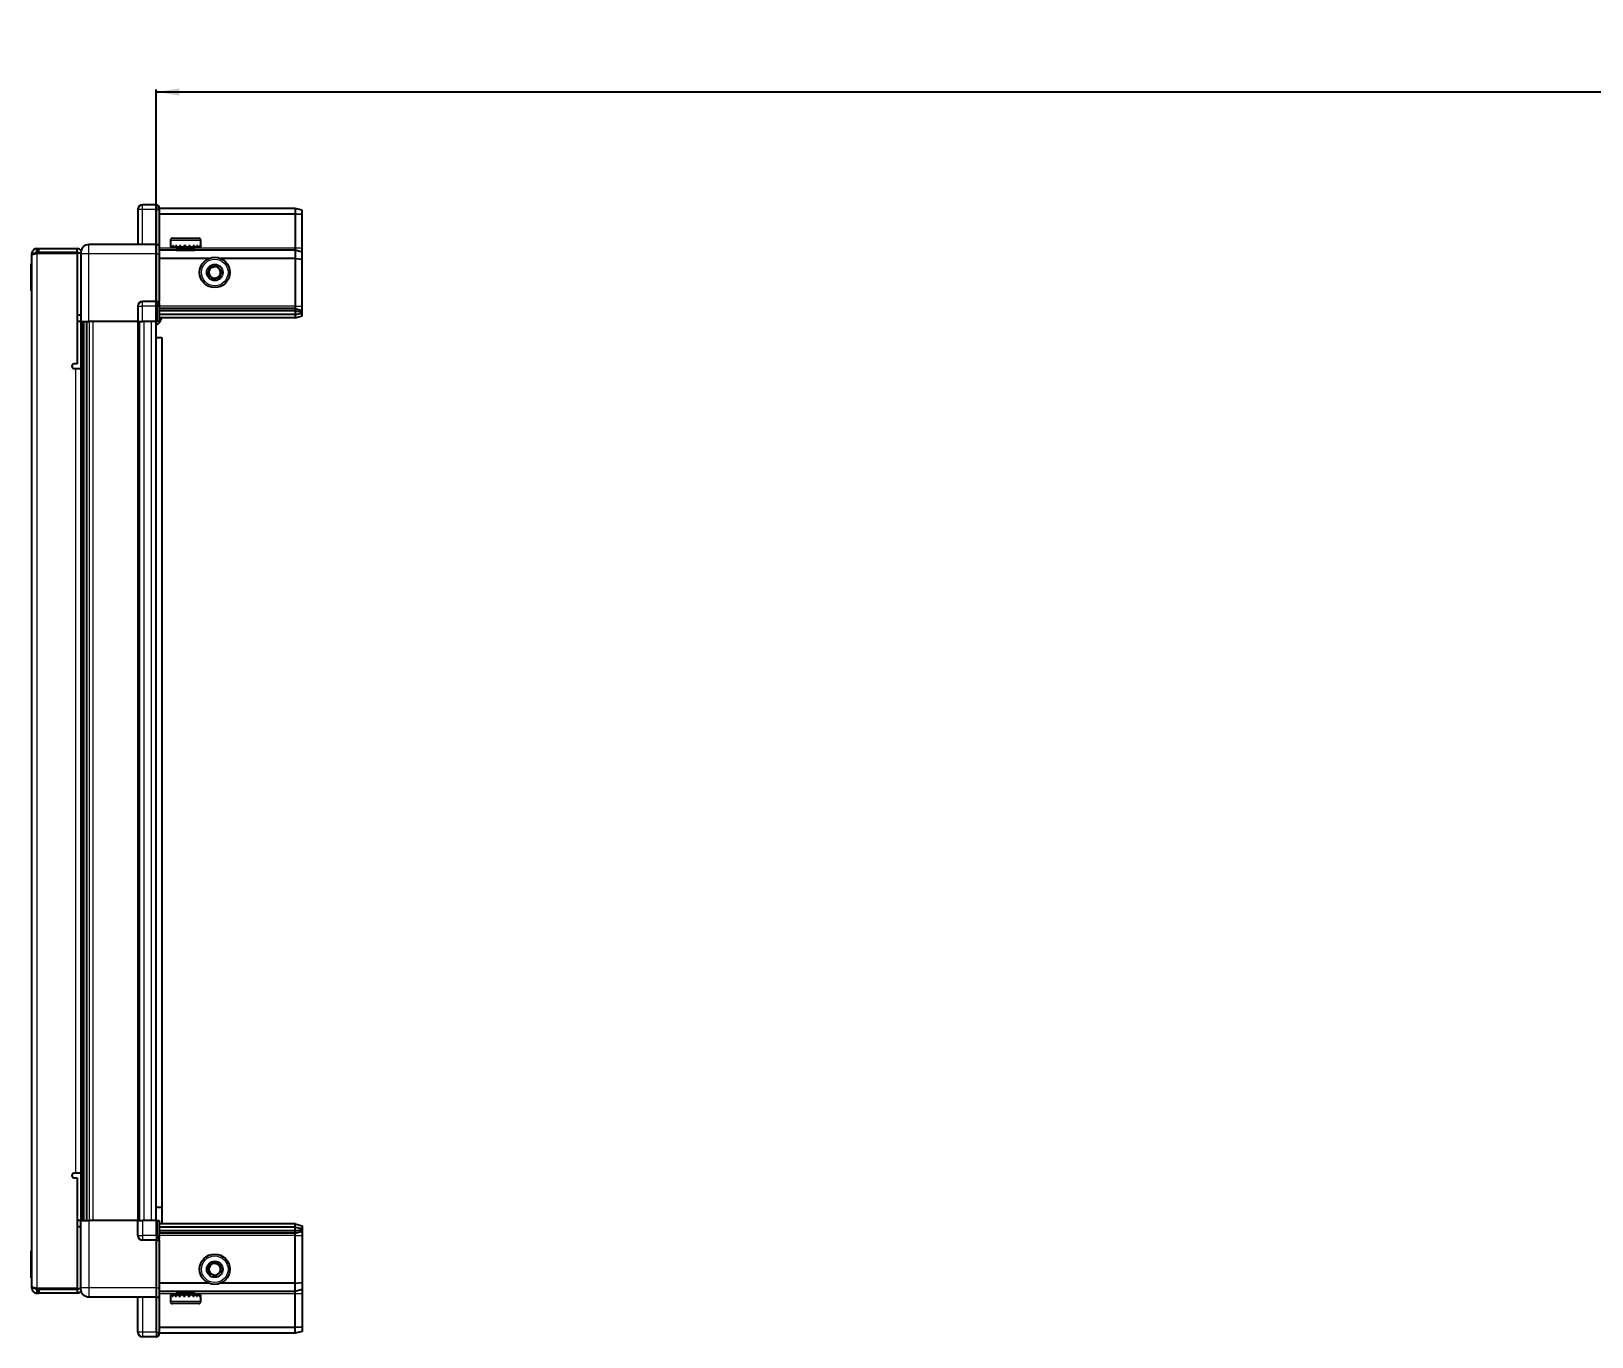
# Model space of a CAD drawing. Header units: millimetres. Extents: x 1415 to 5525, y -865 to 1603.
# Drawn here: x 2756 to 3426, y 933 to 1494 of the extents above; entities that cross this region are included whole.
import ezdxf

# ---------------------------------------------------------------- set-up
doc = ezdxf.new("R2010")
doc.units = ezdxf.units.MM
doc.layers.add('FORMAT', color=7, linetype='Continuous')
doc.styles.add('SLDTEXTSTYLE0', font='TXT', dxfattribs={"width": 0.75})
doc.dimstyles.new('SLDDIMSTYLE0', dxfattribs={"dimtxt": 20, "dimasz": 10, "dimexe": 0, "dimexo": 0.0625, "dimgap": 5, "dimtad": 2, "dimdec": 1, "dimrnd": 1e-09, "dimzin": 12, "dimdsep": 46, "dimtxsty": 'SLDTEXTSTYLE0', "dimsah": 1, "dimcen": 0.09, "dimadec": 0, "dimazin": 3, "dimtfac": 1, "dimtofl": 0, "dimtmove": 0, "dimatfit": 3, "dimfxl": 0, "dimfrac": 2, "dimtolj": 1, "dimtzin": 12, "dimarcsym": 0})

# ---------------------------------------------------------------- blocks, each defined once
blk = doc.blocks.new('_D_5')
at = {"layer": 'FORMAT'}
for p, q in [((2809.28, 1369.33), (2809.28, 1468.82)), ((2809.28, 1467.82), (4309.28, 1467.82)), ((4309.28, 1369.33), (4309.28, 1468.82))]:
    blk.add_line(p, q, dxfattribs=at)
for points in [[(2809.28, 1467.82), (2819.28, 1466.28), (2819.28, 1469.36)], [(4309.28, 1467.82), (4299.28, 1469.36), (4299.28, 1466.28)]]:
    blk.add_solid(points, dxfattribs=at)
at = {"layer": 'FORMAT', "insert": (3529.72, 1493.6), "char_height": 20, "attachment_point": 1, "style": 'SLDTEXTSTYLE0'}
blk.add_mtext('1500', dxfattribs=at)

msp = doc.modelspace()

# ---------------------------------------------------------------- linework, layer by layer
at = {"color": 7, "linetype": 'Continuous', "lineweight": 25}
for p, q in [((2801.43, 1417.32), (2801.43, 1402.32)), ((2809.43, 1419.32), (2803.43, 1419.32)), ((2809.43, 1419.32), (2809.76, 1419.32)), ((2809.43, 1419.32), (2809.43, 1417.32)), ((2809.43, 1402.52), (2809.43, 1417.32)), ((2809.43, 1402.52), (2809.43, 1417.32)), ((2810.63, 1418.82), (2809.76, 1419.32)), ((2810.63, 1417.32), (2810.63, 1418.82)), ((2868.93, 1417.82), (2810.63, 1417.82)), ((2810.63, 1417.32), (2810.63, 1402.52)), ((2868.93, 1415.32), (2810.63, 1415.32)), ((2868.93, 1417.82), (2868.93, 1415.32)), ((2871.93, 1417.02), (2868.93, 1417.82)), ((2868.93, 1415.32), (2868.93, 1400.82)), ((2871.93, 1415.17), (2868.93, 1415.32)), ((2871.93, 1415.17), (2871.93, 1417.02)), ((2871.93, 1400.82), (2871.93, 1415.17)), ((2758.03, 1399.07), (2758.03, 1400.57)), ((2758.03, 1400.57), (2758.93, 1400.57)), ((2758.93, 1399.07), (2758.93, 1400.57)), ((2758.93, 1400.57), (2775.43, 1400.57)), ((2775.43, 1399.07), (2775.43, 1400.57)), ((2809.43, 1402.32), (2780.43, 1402.32)), ((2809.43, 1402.32), (2809.43, 1402.52)), ((2809.43, 1402.32), (2810.63, 1402.32)), ((2809.43, 1398.32), (2809.43, 1402.32)), ((2810.63, 1402.52), (2810.63, 1402.32)), ((2810.63, 1402.32), (2810.63, 1398.32)), ((2815.43, 1404.22), (2815.43, 1401.82)), ((2815.43, 1401.82), (2815.43, 1401.32)), ((2815.43, 1401.32), (2815.56, 1401.32)), ((2815.75, 1401.82), (2815.56, 1401.82)), ((2815.56, 1401.82), (2815.56, 1401.32)), ((2815.56, 1401.32), (2815.75, 1401.32)), ((2815.75, 1401.82), (2815.75, 1401.32)), ((2815.75, 1401.32), (2816.28, 1401.32)), ((2816.23, 1405.02), (2823.39, 1405.02)), ((2816.68, 1401.82), (2816.28, 1401.82)), ((2816.28, 1401.82), (2816.28, 1401.32)), ((2816.28, 1401.32), (2816.68, 1401.32)), ((2816.68, 1401.82), (2816.68, 1401.32)), ((2816.68, 1401.32), (2817.55, 1401.32)), ((2817.53, 1401.32), (2817.53, 1401.22)), ((2817.53, 1401.22), (2826.33, 1401.22)), ((2818.12, 1401.82), (2817.55, 1401.82)), ((2817.55, 1401.82), (2817.55, 1401.32)), ((2817.55, 1401.32), (2818.12, 1401.32)), ((2817.93, 1400.82), (2818.62, 1400.34)), ((2817.93, 1400.82), (2822.96, 1400.82)), ((2818.12, 1401.82), (2818.12, 1401.32)), ((2818.12, 1401.32), (2819.25, 1401.32)), ((2819.94, 1401.82), (2819.25, 1401.82)), ((2819.25, 1401.82), (2819.25, 1401.32)), ((2819.25, 1401.32), (2819.94, 1401.32)), ((2819.94, 1401.82), (2819.94, 1401.32)), ((2819.94, 1401.32), (2821.21, 1401.32)), ((2821.95, 1401.82), (2821.21, 1401.82)), ((2821.21, 1401.82), (2821.21, 1401.32)), ((2821.21, 1401.32), (2821.44, 1401.32)), ((2821.44, 1401.82), (2821.44, 1401.32)), ((2821.94, 1401.82), (2821.94, 1401.32)), ((2821.94, 1401.32), (2821.95, 1401.32)), ((2821.95, 1401.82), (2821.95, 1401.32)), ((2821.95, 1401.32), (2823.24, 1401.32)), ((2822.96, 1400.82), (2825.93, 1400.82)), ((2823.95, 1401.82), (2823.24, 1401.82)), ((2823.24, 1401.82), (2823.24, 1401.32)), ((2823.3, 1401.82), (2823.3, 1401.32)), ((2823.3, 1401.32), (2823.95, 1401.32)), ((2823.39, 1405.02), (2827.63, 1405.02)), ((2823.95, 1401.82), (2823.95, 1401.32)), ((2823.95, 1401.32), (2825.14, 1401.32)), ((2825.76, 1401.82), (2825.14, 1401.82)), ((2825.14, 1401.82), (2825.14, 1401.32)), ((2825.14, 1401.32), (2825.76, 1401.32)), ((2825.24, 1400.34), (2825.93, 1400.82)), ((2825.76, 1401.82), (2825.76, 1401.32)), ((2825.76, 1401.32), (2826.73, 1401.32)), ((2826.33, 1401.22), (2826.33, 1401.32)), ((2827.2, 1401.82), (2826.73, 1401.82)), ((2826.73, 1401.82), (2826.73, 1401.32)), ((2826.73, 1401.32), (2827.2, 1401.32)), ((2827.2, 1401.82), (2827.2, 1401.32)), ((2827.2, 1401.32), (2827.85, 1401.32)), ((2828.11, 1401.82), (2827.85, 1401.82)), ((2827.85, 1401.82), (2827.85, 1401.32)), ((2827.85, 1401.32), (2828.11, 1401.32)), ((2828.11, 1401.82), (2828.11, 1401.32)), ((2828.11, 1401.32), (2828.39, 1401.32)), ((2828.43, 1401.82), (2828.39, 1401.82)), ((2828.39, 1401.82), (2828.39, 1401.32)), ((2828.39, 1401.32), (2828.43, 1401.32)), ((2828.43, 1401.82), (2828.43, 1404.22)), ((2828.43, 1401.82), (2828.43, 1401.32)), ((2868.93, 1400.82), (2868.93, 1399.82)), ((2871.93, 1399.02), (2871.93, 1400.82)), ((2755.93, 1393.96), (2755.63, 1393.96)), ((2755.63, 1382.39), (2755.63, 1393.96)), ((2757.43, 1398.47), (2755.93, 1398.47)), ((2755.93, 1397.97), (2755.93, 1398.47)), ((2755.93, 954.67), (2755.93, 1397.97)), ((2758.03, 1399.07), (2758.93, 1399.07)), ((2758.03, 1398.57), (2775.43, 1398.57)), ((2758.93, 1399.07), (2775.43, 1399.07)), ((2776.93, 1398.57), (2775.43, 1398.57)), ((2775.43, 1398.57), (2775.43, 1351.07)), ((2776.93, 1398.32), (2776.93, 1369.32)), ((2809.43, 1378.02), (2809.43, 1398.32)), ((2868.93, 1399.82), (2810.63, 1399.82)), ((2810.63, 1398.32), (2810.63, 1378.02)), ((2831.93, 1396.32), (2810.63, 1396.32)), ((2818.62, 1400.34), (2817.93, 1399.86)), ((2817.93, 1399.86), (2817.93, 1399.82)), ((2817.93, 1399.86), (2822.96, 1399.86)), ((2818.62, 1400.34), (2822.78, 1400.34)), ((2822.78, 1400.34), (2825.24, 1400.34)), ((2822.96, 1399.86), (2825.93, 1399.86)), ((2825.93, 1399.86), (2825.24, 1400.34)), ((2825.93, 1399.82), (2825.93, 1399.86)), ((2868.93, 1396.32), (2836.93, 1396.32)), ((2868.93, 1399.82), (2868.93, 1396.32)), ((2871.93, 1399.02), (2868.93, 1399.82)), ((2868.93, 1396.32), (2868.93, 1375.82)), ((2868.93, 1396.32), (2871.93, 1395.99)), ((2871.93, 1395.99), (2871.93, 1399.02)), ((2871.93, 1375.82), (2871.93, 1395.99)), ((2755.63, 1382.39), (2755.93, 1382.39)), ((2801.43, 1375.82), (2801.43, 1369.32)), ((2809.43, 1377.82), (2803.43, 1377.82)), ((2809.43, 1377.82), (2809.43, 1378.02)), ((2809.43, 1377.82), (2810.63, 1377.82)), ((2809.43, 1377.82), (2809.43, 1375.82)), ((2809.43, 1369.32), (2809.43, 1375.82)), ((2809.43, 1369.32), (2809.43, 1375.82)), ((2809.76, 1369.32), (2809.76, 1375.82)), ((2810.63, 1378.02), (2810.63, 1377.82)), ((2810.63, 1377.15), (2810.63, 1377.82)), ((2810.63, 1377.15), (2810.63, 1369.32)), ((2868.93, 1374.82), (2810.63, 1374.82)), ((2868.93, 1373.82), (2810.63, 1373.82)), ((2868.93, 1375.82), (2868.93, 1374.82)), ((2868.93, 1374.82), (2868.93, 1373.82)), ((2868.93, 1374.82), (2871.93, 1374.02)), ((2868.93, 1373.82), (2868.93, 1372.32)), ((2868.93, 1373.82), (2871.93, 1373.28)), ((2871.93, 1374.02), (2871.93, 1375.82)), ((2871.93, 1373.28), (2871.93, 1374.02)), ((2775.43, 1372.07), (2776.93, 1372.07)), ((2776.93, 1369.32), (2775.43, 1369.32)), ((2777.58, 983.32), (2777.58, 1369.32)), ((2779.37, 1369.32), (2779.37, 983.32)), ((2779.4, 1369.32), (2779.4, 983.32)), ((2801.43, 1369.32), (2780.43, 1369.32)), ((2801.43, 1369.32), (2803.43, 1369.32)), ((2802.08, 983.32), (2802.08, 1369.32)), ((2809.43, 1369.32), (2803.43, 1369.32)), ((2809.28, 983.32), (2809.28, 1369.32)), ((2809.43, 1369.32), (2809.76, 1369.32)), ((2809.43, 1369.32), (2809.43, 1369.32)), ((2810.63, 1369.32), (2809.76, 1369.32)), ((2809.76, 1369.32), (2809.76, 1369.32)), ((2868.93, 1372.32), (2810.63, 1372.32)), ((2868.93, 1370.82), (2810.63, 1370.82)), ((2868.93, 1372.32), (2871.93, 1372.78)), ((2868.93, 1372.32), (2868.93, 1370.82)), ((2868.93, 1370.82), (2871.93, 1371.63)), ((2871.93, 1372.78), (2871.93, 1373.28)), ((2871.93, 1371.63), (2871.93, 1372.78)), ((2809.28, 1362.32), (2811.78, 1362.32)), ((2811.78, 1362.32), (2811.78, 988.82)), ((2775.43, 1351.07), (2774.08, 1351.07)), ((2774.08, 1349.07), (2774.83, 1349.07)), ((2774.83, 1349.07), (2776.93, 1349.07)), ((2776.93, 1349.07), (2776.93, 1003.57)), ((2774.83, 1003.57), (2774.08, 1003.57)), ((2774.08, 1001.57), (2775.43, 1001.57)), ((2776.93, 1003.57), (2774.83, 1003.57)), ((2775.43, 1001.57), (2775.43, 954.07)), ((2811.78, 988.82), (2809.28, 988.82)), ((2811.78, 988.82), (2811.78, 981.82)), ((2776.93, 983.32), (2775.43, 983.32)), ((2776.93, 980.57), (2775.43, 980.57)), ((2776.93, 954.32), (2776.93, 983.32)), ((2801.43, 983.32), (2780.43, 983.32)), ((2801.43, 976.82), (2801.43, 983.32)), ((2801.43, 983.32), (2803.43, 983.32)), ((2809.43, 983.32), (2803.43, 983.32)), ((2809.43, 983.32), (2809.76, 983.32)), ((2809.43, 976.82), (2809.43, 983.32)), ((2809.76, 976.82), (2809.76, 983.32)), ((2809.76, 983.32), (2810.63, 983.32)), ((2810.63, 983.32), (2810.63, 975.5)), ((2868.93, 981.82), (2810.63, 981.82)), ((2868.93, 980.32), (2810.63, 980.32)), ((2868.93, 978.82), (2810.63, 978.82)), ((2868.93, 980.32), (2868.93, 981.82)), ((2868.93, 981.82), (2871.93, 981.02)), ((2868.93, 978.82), (2868.93, 980.32)), ((2868.93, 980.32), (2871.93, 979.87)), ((2868.93, 978.82), (2871.93, 979.37)), ((2868.93, 977.82), (2868.93, 978.82)), ((2868.93, 977.82), (2871.93, 978.63)), ((2871.93, 981.02), (2871.93, 979.87)), ((2871.93, 979.87), (2871.93, 979.37)), ((2871.93, 979.37), (2871.93, 978.63)), ((2871.93, 978.63), (2871.93, 976.82)), ((2809.43, 974.82), (2803.43, 974.82)), ((2809.43, 976.82), (2809.43, 974.82)), ((2809.43, 976.82), (2809.43, 974.82)), ((2809.43, 974.82), (2810.63, 974.82)), ((2809.43, 974.62), (2809.43, 974.82)), ((2809.43, 954.32), (2809.43, 974.62)), ((2868.93, 977.82), (2810.63, 977.82)), ((2810.63, 974.82), (2810.63, 975.5)), ((2810.63, 974.82), (2810.63, 974.62)), ((2810.63, 974.62), (2810.63, 954.32)), ((2868.93, 976.82), (2868.93, 977.82)), ((2868.93, 956.32), (2868.93, 976.82)), ((2871.93, 976.82), (2871.93, 956.66)), ((2755.93, 970.26), (2755.63, 970.26)), ((2755.63, 960.58), (2755.63, 970.26)), ((2755.63, 958.69), (2755.63, 960.58)), ((2755.63, 958.69), (2755.93, 958.69)), ((2755.93, 954.17), (2755.93, 954.67)), ((2757.43, 954.17), (2755.93, 954.17)), ((2775.43, 954.07), (2758.03, 954.07)), ((2758.03, 953.57), (2758.03, 952.07)), ((2758.03, 953.57), (2758.93, 953.57)), ((2758.03, 952.07), (2758.93, 952.07)), ((2758.93, 953.57), (2758.93, 952.07)), ((2775.43, 953.57), (2758.93, 953.57)), ((2775.43, 952.07), (2758.93, 952.07)), ((2775.43, 954.07), (2776.93, 954.07)), ((2775.43, 953.57), (2775.43, 952.07)), ((2809.43, 950.32), (2809.43, 954.32)), ((2831.93, 956.32), (2810.63, 956.32)), ((2810.63, 954.32), (2810.63, 950.32)), ((2868.93, 952.82), (2810.63, 952.82)), ((2817.93, 952.82), (2817.93, 952.79)), ((2817.93, 952.79), (2818.62, 952.31)), ((2818.03, 952.79), (2817.93, 952.79)), ((2818.62, 952.31), (2817.93, 951.82)), ((2818.03, 951.82), (2817.93, 951.82)), ((2825.93, 952.79), (2818.03, 952.79)), ((2825.93, 951.82), (2818.03, 951.82)), ((2818.7, 952.31), (2818.62, 952.31)), ((2825.24, 952.31), (2818.7, 952.31)), ((2825.24, 952.31), (2825.93, 952.79)), ((2825.93, 951.82), (2825.24, 952.31)), ((2825.93, 952.79), (2825.93, 952.82)), ((2868.93, 956.32), (2836.93, 956.32)), ((2868.93, 956.32), (2871.93, 956.66)), ((2868.93, 952.82), (2868.93, 956.32)), ((2871.93, 953.63), (2868.93, 952.82)), ((2868.93, 951.82), (2868.93, 952.82)), ((2868.93, 937.32), (2868.93, 951.82)), ((2871.93, 956.66), (2871.93, 953.63)), ((2871.93, 953.63), (2871.93, 951.82)), ((2871.93, 951.82), (2871.93, 937.48)), ((2809.43, 950.32), (2780.43, 950.32)), ((2801.43, 935.32), (2801.43, 950.32)), ((2809.43, 950.32), (2810.63, 950.32)), ((2809.43, 950.12), (2809.43, 950.32)), ((2809.43, 935.32), (2809.43, 950.12)), ((2810.63, 950.32), (2810.63, 950.12)), ((2810.63, 950.12), (2810.63, 935.32)), ((2815.43, 951.32), (2815.43, 948.42)), ((2815.52, 951.32), (2815.43, 951.32)), ((2815.52, 950.82), (2815.52, 951.32)), ((2815.69, 951.32), (2815.52, 951.32)), ((2815.52, 950.82), (2815.69, 950.82)), ((2815.69, 950.82), (2815.69, 951.32)), ((2816.18, 951.32), (2815.69, 951.32)), ((2816.18, 950.82), (2816.18, 951.32)), ((2816.56, 951.32), (2816.18, 951.32)), ((2816.18, 950.82), (2816.56, 950.82)), ((2816.37, 947.62), (2816.23, 947.62)), ((2827.63, 947.62), (2816.37, 947.62)), ((2816.56, 950.82), (2816.56, 951.32)), ((2817.4, 951.32), (2816.56, 951.32)), ((2817.4, 950.82), (2817.4, 951.32)), ((2817.96, 951.32), (2817.4, 951.32)), ((2817.4, 950.82), (2817.96, 950.82)), ((2817.53, 951.42), (2817.53, 951.32)), ((2822.92, 951.42), (2817.53, 951.42)), ((2817.96, 950.82), (2817.96, 951.32)), ((2819.06, 951.32), (2817.96, 951.32)), ((2819.06, 950.82), (2819.06, 951.32)), ((2819.74, 951.32), (2819.06, 951.32)), ((2819.06, 950.82), (2819.74, 950.82)), ((2819.74, 950.82), (2819.74, 951.32)), ((2821, 951.32), (2819.74, 951.32)), ((2821, 950.82), (2821, 951.32)), ((2821.3, 951.32), (2821, 951.32)), ((2821, 950.82), (2821.74, 950.82)), ((2821.3, 950.82), (2821.3, 951.32)), ((2821.74, 950.82), (2821.74, 951.32)), ((2823.04, 951.32), (2821.74, 951.32)), ((2826.33, 951.42), (2822.92, 951.42)), ((2823.04, 950.82), (2823.04, 951.32)), ((2823.04, 950.82), (2823.76, 950.82)), ((2823.17, 950.82), (2823.17, 951.32)), ((2823.76, 951.32), (2823.17, 951.32)), ((2823.76, 950.82), (2823.76, 951.32)), ((2824.96, 951.32), (2823.76, 951.32)), ((2824.96, 950.82), (2824.96, 951.32)), ((2825.59, 951.32), (2824.96, 951.32)), ((2824.96, 950.82), (2825.59, 950.82)), ((2825.59, 950.82), (2825.59, 951.32)), ((2826.59, 951.32), (2825.59, 951.32)), ((2826.33, 951.32), (2826.33, 951.42)), ((2826.59, 950.82), (2826.59, 951.32)), ((2827.07, 951.32), (2826.59, 951.32)), ((2826.59, 950.82), (2827.07, 950.82)), ((2827.07, 950.82), (2827.07, 951.32)), ((2827.76, 951.32), (2827.07, 951.32)), ((2827.76, 950.82), (2827.76, 951.32)), ((2828.05, 951.32), (2827.76, 951.32)), ((2827.76, 950.82), (2828.05, 950.82)), ((2828.05, 950.82), (2828.05, 951.32)), ((2828.36, 951.32), (2828.05, 951.32)), ((2828.36, 950.82), (2828.36, 951.32)), ((2828.42, 951.32), (2828.36, 951.32)), ((2828.36, 950.82), (2828.42, 950.82)), ((2828.42, 950.82), (2828.42, 951.32)), ((2828.43, 951.32), (2828.42, 951.32)), ((2828.43, 948.42), (2828.43, 951.32)), ((2809.43, 933.32), (2803.43, 933.32)), ((2809.43, 935.32), (2809.43, 933.32)), ((2809.43, 933.32), (2809.43, 933.32)), ((2809.43, 933.32), (2809.76, 933.32)), ((2809.43, 933.32), (2809.76, 933.32)), ((2809.76, 933.32), (2810.63, 933.82)), ((2809.76, 933.32), (2810.63, 933.82)), ((2868.93, 937.32), (2810.63, 937.32)), ((2810.63, 933.82), (2810.63, 935.32)), ((2868.93, 934.82), (2810.63, 934.82)), ((2871.93, 937.48), (2868.93, 937.32)), ((2868.93, 934.82), (2868.93, 937.32)), ((2871.93, 935.63), (2868.93, 934.82)), ((2871.93, 937.48), (2871.93, 935.63))]:
    msp.add_line(p, q, dxfattribs=at)
at = {"color": 8, "linetype": 'Continuous', "lineweight": 18}
for p, q in [((2803.43, 1417.32), (2801.43, 1417.32)), ((2803.43, 1417.32), (2803.43, 1419.32)), ((2803.43, 1402.32), (2803.43, 1417.32)), ((2809.43, 1417.32), (2803.43, 1417.32)), ((2809.43, 1417.32), (2810.63, 1417.32)), ((2809.43, 1402.52), (2810.63, 1402.52)), ((2817.93, 1400.82), (2810.63, 1400.82)), ((2815.43, 1404.22), (2823.6, 1404.22)), ((2823.6, 1404.22), (2828.43, 1404.22)), ((2868.93, 1400.82), (2825.93, 1400.82)), ((2871.93, 1400.82), (2868.93, 1400.82)), ((2758.03, 1398.57), (2758.03, 954.07)), ((2780.43, 1369.32), (2780.43, 1398.32)), ((2809.43, 1398.32), (2780.43, 1398.32)), ((2809.43, 1398.32), (2810.63, 1398.32)), ((2801.43, 1375.82), (2803.43, 1375.82)), ((2803.43, 1375.82), (2803.43, 1377.82)), ((2803.43, 1369.32), (2803.43, 1375.82)), ((2809.43, 1375.82), (2803.43, 1375.82)), ((2809.43, 1378.02), (2810.63, 1378.02)), ((2809.43, 1375.82), (2809.76, 1375.82)), ((2868.93, 1375.82), (2810.63, 1375.82)), ((2868.93, 1375.82), (2871.93, 1375.82)), ((2776.93, 1349.07), (2776.93, 1369.32)), ((2778.16, 1369.32), (2778.16, 983.32)), ((2780.61, 983.32), (2780.61, 1369.32)), ((2782.02, 1369.32), (2782.02, 983.32)), ((2801.43, 983.32), (2801.43, 1369.32)), ((2804.08, 983.32), (2804.08, 1369.32)), ((2807.28, 983.32), (2807.28, 1369.32)), ((2809.43, 1369.32), (2809.76, 1369.32)), ((2774.83, 1003.57), (2774.83, 1349.07)), ((2776.93, 983.32), (2776.93, 1003.57)), ((2780.43, 983.32), (2780.43, 954.32)), ((2803.43, 983.32), (2803.43, 976.82)), ((2801.43, 976.82), (2803.43, 976.82)), ((2803.43, 976.82), (2803.43, 974.82)), ((2809.43, 976.82), (2803.43, 976.82)), ((2809.43, 976.82), (2809.76, 976.82)), ((2810.63, 974.62), (2809.43, 974.62)), ((2868.93, 976.82), (2810.63, 976.82)), ((2868.93, 976.82), (2871.93, 976.82)), ((2809.43, 954.32), (2780.43, 954.32)), ((2809.43, 954.32), (2810.63, 954.32)), ((2817.93, 951.82), (2810.63, 951.82)), ((2868.93, 951.82), (2825.93, 951.82)), ((2871.93, 951.82), (2868.93, 951.82)), ((2803.43, 950.32), (2803.43, 935.32)), ((2810.63, 950.12), (2809.43, 950.12)), ((2815.59, 948.42), (2815.43, 948.42)), ((2828.43, 948.42), (2815.59, 948.42)), ((2803.43, 935.32), (2801.43, 935.32)), ((2809.43, 935.32), (2803.43, 935.32)), ((2803.43, 935.32), (2803.43, 933.32)), ((2809.43, 935.32), (2810.63, 935.32))]:
    msp.add_line(p, q, dxfattribs=at)
at = {"color": 7, "linetype": 'Continuous', "lineweight": 25}
for centre, radius in [((2834.43, 1390.32), 6.5), ((2834.43, 1390.32), 3.46), ((2834.43, 962.32), 6.5), ((2834.43, 962.32), 3.46)]:
    msp.add_circle(centre, radius, dxfattribs=at)
at = {"color": 8, "linetype": 'Continuous', "lineweight": 18}
for centre in [(2834.43, 1390.32), (2834.43, 962.32)]:
    msp.add_circle(centre, 5.7, dxfattribs=at)
at = {"color": 7, "linetype": 'Continuous', "lineweight": 25}
for centre, radius, start, end in [((2803.43, 1417.32), 2, 90, 180), ((2775.33, 1398.47), 2.1, 32.2369, 87.2706), ((2816.23, 1404.22), 0.8, 90, 180), ((2817.53, 1400.82), 0.4, 0, 90), ((2826.33, 1400.82), 0.4, 90, 180), ((2827.63, 1404.22), 0.8, 0, 90), ((2757.93, 1398.07), 0.5, 90, 117.52901), ((2775.33, 1398.47), 0.6, 9.59407, 90), ((2834.43, 1390.32), 2.5, 161.00659, 221.00659), ((2834.43, 1390.32), 2.5, 101.00659, 161.00659), ((2834.43, 1390.32), 2.5, 221.00659, 281.00659), ((2834.43, 1390.32), 2.5, 41.00659, 101.00659), ((2834.43, 1390.32), 2.5, 281.00659, 341.00659), ((2834.43, 1390.32), 2.5, 341.00659, 41.00659), ((2803.43, 1375.82), 2, 90, 180), ((2806.78, 1371.97), 5, 300, 346.70293), ((2774.08, 1350.07), 1, 90, 270), ((2774.08, 1002.57), 1, 90, 270), ((2803.43, 976.82), 2, 180, 270), ((2834.43, 962.32), 2.5, 127.98423, 187.98423), ((2834.43, 962.32), 2.5, 187.98423, 247.98423), ((2834.43, 962.32), 2.5, 67.98423, 127.98423), ((2834.43, 962.32), 2.5, 247.98423, 307.98423), ((2834.43, 962.32), 2.5, 7.98423, 67.98423), ((2834.43, 962.32), 2.5, 307.98423, 7.98423), ((2757.93, 954.57), 0.5, 243.29122, 270), ((2775.33, 954.17), 0.6, 270, 350.40593), ((2775.33, 954.17), 2.1, 272.7294, 327.8305), ((2817.53, 951.82), 0.4, 270, 0), ((2826.33, 951.82), 0.4, 180, 270), ((2816.23, 948.42), 0.8, 180, 270), ((2827.63, 948.42), 0.8, 270, 0), ((2803.43, 935.32), 2, 180, 270)]:
    msp.add_arc(centre, radius, start, end, dxfattribs=at)
for centre, start_param, end_param in [((2813.22, 1375.82), 2.418858, 3.141593), ((2813.22, 976.82), 3.141593, 3.864327)]:
    msp.add_ellipse(centre, major_axis=(3.46, 0), ratio=0.57735, start_param=start_param, end_param=end_param, dxfattribs=at)
for points, knots in [([(2758.03, 1400.57), (2757.77, 1400.55), (2757.28, 1400.49), (2756.64, 1400.1), (2756.17, 1399.54), (2755.95, 1398.96), (2755.93, 1398.6), (2755.93, 1398.47)], [0, 0, 0, 0, 0.2302553, 0.4485219, 0.6667858, 0.8850496, 1, 1, 1, 1]), ([(2780.43, 1402.32), (2779.99, 1402.28), (2779.31, 1402.2), (2778.49, 1401.77), (2777.93, 1401.32), (2777.48, 1400.76), (2777.04, 1399.94), (2776.97, 1399.26), (2776.93, 1398.82)], [0, 0, 0, 0, 0.239457, 0.368361, 0.5, 0.631639, 0.760543, 1, 1, 1, 1]), ([(2755.93, 1397.97), (2755.95, 1398.02), (2756, 1398.11), (2756.4, 1398.24), (2756.95, 1398.37), (2757.53, 1398.48), (2757.9, 1398.55), (2758.03, 1398.57)], [0, 0, 0, 0, 0.2302553, 0.4485219, 0.6667858, 0.8850496, 1, 1, 1, 1]), ([(2776.93, 1398.82), (2776.93, 1398.82), (2776.93, 1398.8), (2776.93, 1398.69), (2776.93, 1398.52), (2776.93, 1398.39), (2776.93, 1398.32)], [0, 0, 0, 0, 0.249394, 0.500333, 0.750167, 1, 1, 1, 1]), ([(2831.59, 1389.77), (2831.76, 1390.26), (2832.07, 1391.17), (2832.39, 1392.08), (2832.53, 1392.5)], [0, 0, 0, 0, 0.534686, 1, 1, 1, 1]), ([(2833.49, 1387.59), (2833.26, 1387.85), (2832.72, 1388.48), (2832.07, 1389.23), (2831.67, 1389.68), (2831.59, 1389.77)], [0, 0, 0, 0, 0.362901, 0.866875, 1, 1, 1, 1]), ([(2832.53, 1392.5), (2833.04, 1392.6), (2833.98, 1392.78), (2834.93, 1392.97), (2835.37, 1393.05)], [0, 0, 0, 0, 0.534686, 1, 1, 1, 1]), ([(2836.32, 1388.14), (2835.81, 1388.05), (2834.87, 1387.86), (2833.92, 1387.68), (2833.49, 1387.59)], [0, 0, 0, 0, 0.534686, 1, 1, 1, 1]), ([(2835.37, 1393.05), (2835.45, 1392.96), (2835.84, 1392.51), (2836.49, 1391.76), (2837.03, 1391.13), (2837.26, 1390.87)], [0, 0, 0, 0, 0.1331247, 0.6370994, 1, 1, 1, 1]), ([(2837.26, 1390.87), (2837.09, 1390.39), (2836.78, 1389.47), (2836.47, 1388.57), (2836.32, 1388.14)], [0, 0, 0, 0, 0.534686, 1, 1, 1, 1]), ([(2776.93, 1369.32), (2776.96, 1369.32), (2777.04, 1369.32), (2777.65, 1369.32), (2778.53, 1369.32), (2779.52, 1369.32), (2780.17, 1369.32), (2780.43, 1369.32)], [0, 0, 0, 0, 0.214694, 0.429388, 0.644082, 0.858775, 1, 1, 1, 1]), ([(2776.93, 983.32), (2776.96, 983.32), (2777.04, 983.32), (2777.65, 983.32), (2778.53, 983.32), (2779.52, 983.32), (2780.17, 983.32), (2780.43, 983.32)], [0, 0, 0, 0, 0.214694, 0.429388, 0.644082, 0.858775, 1, 1, 1, 1]), ([(2831.75, 963.41), (2832.16, 963.72), (2832.92, 964.32), (2833.67, 964.91), (2834.02, 965.18)], [0, 0, 0, 0, 0.534686, 1, 1, 1, 1]), ([(2834.02, 965.18), (2834.5, 964.99), (2835.4, 964.63), (2836.29, 964.27), (2836.7, 964.1)], [0, 0, 0, 0, 0.534686, 1, 1, 1, 1]), ([(2832.15, 960.55), (2832.13, 960.67), (2832.05, 961.26), (2831.91, 962.25), (2831.8, 963.06), (2831.75, 963.41)], [0, 0, 0, 0, 0.133125, 0.637099, 1, 1, 1, 1]), ([(2834.83, 959.46), (2834.35, 959.66), (2833.45, 960.02), (2832.56, 960.38), (2832.15, 960.55)], [0, 0, 0, 0, 0.534686, 1, 1, 1, 1]), ([(2837.1, 961.24), (2836.7, 960.92), (2835.94, 960.33), (2835.18, 959.74), (2834.83, 959.46)], [0, 0, 0, 0, 0.534686, 1, 1, 1, 1]), ([(2836.7, 964.1), (2836.75, 963.76), (2836.86, 962.94), (2837, 961.96), (2837.08, 961.37), (2837.1, 961.24)], [0, 0, 0, 0, 0.362901, 0.866875, 1, 1, 1, 1]), ([(2758.03, 954.07), (2757.77, 954.12), (2757.28, 954.21), (2756.64, 954.34), (2756.17, 954.47), (2755.95, 954.58), (2755.93, 954.65), (2755.93, 954.67)], [0, 0, 0, 0, 0.230255, 0.448522, 0.666786, 0.88505, 1, 1, 1, 1]), ([(2755.93, 954.17), (2755.95, 953.92), (2756, 953.43), (2756.4, 952.79), (2756.95, 952.32), (2757.53, 952.1), (2757.9, 952.08), (2758.03, 952.07)], [0, 0, 0, 0, 0.230255, 0.448522, 0.666786, 0.88505, 1, 1, 1, 1]), ([(2776.93, 953.82), (2776.93, 953.83), (2776.93, 953.84), (2776.93, 953.96), (2776.93, 954.13), (2776.93, 954.26), (2776.93, 954.32)], [0, 0, 0, 0, 0.249394, 0.500333, 0.750167, 1, 1, 1, 1]), ([(2780.43, 950.32), (2779.99, 950.37), (2779.31, 950.44), (2778.49, 950.88), (2777.93, 951.33), (2777.48, 951.89), (2777.04, 952.71), (2776.97, 953.38), (2776.93, 953.82)], [0, 0, 0, 0, 0.239457, 0.368361, 0.5, 0.631639, 0.760543, 1, 1, 1, 1])]:
    msp.add_open_spline(points, degree=3, knots=knots, dxfattribs=at)
at = {"color": 8, "linetype": 'Continuous', "lineweight": 18}
for points in [[(2780.43, 1398.32), (2780.43, 1398.85), (2780.43, 1399.9), (2780.43, 1401.22), (2780.43, 1402.14), (2780.43, 1402.26), (2780.43, 1402.32)], [(2780.43, 954.32), (2780.43, 953.8), (2780.43, 952.75), (2780.43, 951.43), (2780.43, 950.5), (2780.43, 950.38), (2780.43, 950.32)]]:
    msp.add_open_spline(points, degree=3, dxfattribs=at)
at = {"color": 7, "linetype": 'Continuous', "lineweight": 25}
for points in [[(2758.03, 1399.07), (2757.95, 1399.06), (2757.79, 1399.05), (2757.59, 1398.91), (2757.45, 1398.71), (2757.43, 1398.55), (2757.43, 1398.47)], [(2757.43, 954.17), (2757.43, 954.09), (2757.45, 953.94), (2757.59, 953.74), (2757.79, 953.6), (2757.95, 953.58), (2758.03, 953.57)]]:
    msp.add_open_spline(points, degree=3, dxfattribs=at)
at = {"color": 8, "linetype": 'Continuous', "lineweight": 18}
for points, knots in [([(2780.43, 1398.32), (2779.99, 1398.32), (2779.31, 1398.32), (2778.49, 1398.32), (2777.93, 1398.32), (2777.48, 1398.32), (2777.04, 1398.32), (2776.97, 1398.32), (2776.93, 1398.32)], [0, 0, 0, 0, 0.239457, 0.368361, 0.5, 0.631639, 0.760543, 1, 1, 1, 1]), ([(2780.43, 954.32), (2779.99, 954.32), (2779.31, 954.32), (2778.49, 954.32), (2777.93, 954.32), (2777.48, 954.32), (2777.04, 954.32), (2776.97, 954.32), (2776.93, 954.32)], [0, 0, 0, 0, 0.2394568, 0.3683607, 0.5, 0.6316393, 0.7605432, 1, 1, 1, 1])]:
    msp.add_open_spline(points, degree=3, knots=knots, dxfattribs=at)

# ---------------------------------------------------------------- dimensions: what is measured, and where the dimension line sits
at = {"layer": 'FORMAT'}
dim = msp.add_linear_dim(base=(4309.28, 1467.82), p1=(2809.28, 1369.32), p2=(4309.28, 1369.32), angle=0, dimstyle='SLDDIMSTYLE0', dxfattribs=at)
dim.commit()
dim.dimension.update_dxf_attribs({"geometry": '_D_5', "text_midpoint": (3559.28, 1467.82), "dimtype": 160})

doc.saveas('drawing.dxf')
